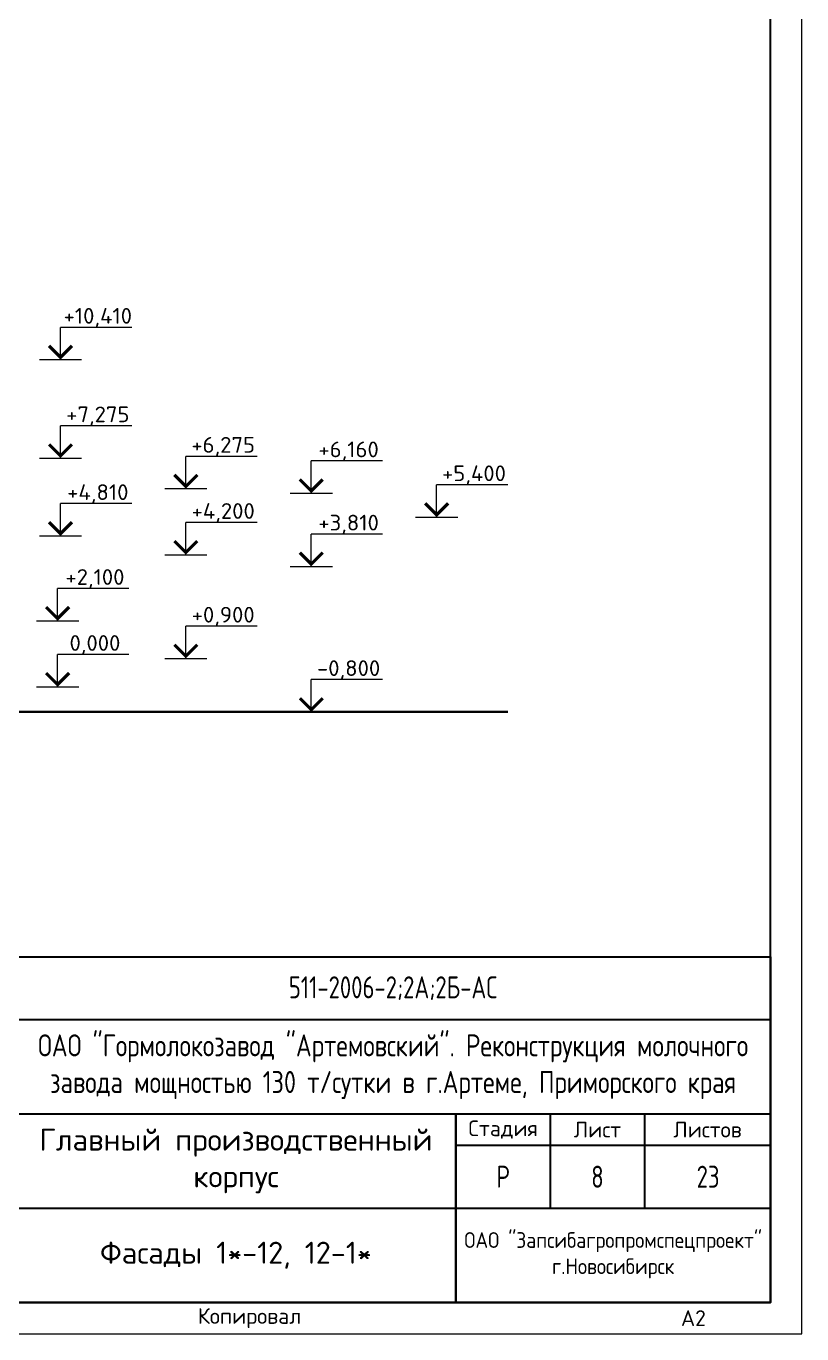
# Model space of a CAD drawing. Extents: x -965262 to 1142518, y -357520 to 71675.
# Drawn here: x -169868 to -157532, y -240088 to -219283 of the extents above; entities that cross this region are included whole.
import ezdxf

# ---------------------------------------------------------------- set-up
doc = ezdxf.new("R2010")
doc.units = 0
doc.header["$LTSCALE"] = 10
doc.layers.get('0').update_dxf_attribs({"linetype": 'CONTINUOUS', "lineweight": 30})
doc.styles.add('GOST 2.304', font='isocpeur.ttf', dxfattribs={"width": 0.75, "height": 250})

# ---------------------------------------------------------------- blocks, each defined once
blk = doc.blocks.new('Фасад 12-1')
at = {"color": 1, "lineweight": 15}
for p, q in [((-123361.9, 82129.6, -3250.5), (-123361.9, 83155.8, -3250.5)), ((-124032.9, 82129.6, -3976.2), (-122690.9, 82129.6, -2524.9)), ((-123361.9, 78994.7, -2887.7), (-123361.9, 80020.8, -2887.7)), ((-124032.9, 78994.7, -3613.4), (-122690.9, 78994.7, -2162.1)), ((-119374, 78024.7, -3613.4), (-119374, 79050.8, -3613.4)), ((-115385.5, 77879.6, -3250.5), (-115385.5, 78905.8, -3250.5)), ((-120045, 78024.7, -4339), (-118703, 78024.7, -2887.7)), ((-116056.6, 77879.6, -3976.2), (-114714.5, 77879.6, -2524.9)), ((-111397.6, 77119.6, -3250.5), (-111397.6, 78145.8, -3250.5)), ((-123361.9, 76519.5, -3250.5), (-123361.9, 77545.6, -3250.5)), ((-112068.6, 77119.6, -3976.2), (-110726.6, 77119.6, -2524.9)), ((-119374, 75919.9, -3250.5), (-119374, 76946.1, -3250.5)), ((-115385.5, 75549.5, -3250.5), (-115385.5, 76575.6, -3250.5)), ((-124032.9, 76519.5, -3976.2), (-122690.9, 76519.5, -2524.9)), ((-120045, 75919.9, -3976.2), (-118703, 75919.9, -2524.9)), ((-116056.6, 75549.5, -3976.2), (-114714.5, 75549.5, -2524.9)), ((-123453, 73819.6, -3250.5), (-123453, 74845.8, -3250.5)), ((-124124.1, 73819.6, -3976.2), (-122782, 73819.6, -2524.9)), ((-119374, 72619.9, -3250.5), (-119374, 73646.1, -3250.5)), ((-123453, 71719.6, -3250.5), (-123453, 72745.8, -3250.5)), ((-120045, 72619.9, -3976.2), (-118703, 72619.9, -2524.9)), ((-124124.1, 71719.6, -3976.2), (-122782, 71719.6, -2524.9)), ((-115385.5, 70919.6, -3250.5), (-115385.5, 71945.8, -3250.5))]:
    blk.add_line(p, q, dxfattribs=at)
at = {"color": 1, "lineweight": 15, "ltscale": 0.3}
for p, q in [((-121097.1, 83155.8, -3250.5), (-123361.9, 83155.8, -3250.5)), ((-121097.1, 80020.8, -2887.7), (-123361.9, 80020.8, -2887.7)), ((-117109.2, 79050.8, -3613.4), (-119374, 79050.8, -3613.4)), ((-113120.7, 78905.8, -3250.5), (-115385.5, 78905.8, -3250.5)), ((-109132.8, 78145.8, -3250.5), (-111397.6, 78145.8, -3250.5)), ((-121097.1, 77545.6, -3250.5), (-123361.9, 77545.6, -3250.5)), ((-117109.2, 76946.1, -3250.5), (-119374, 76946.1, -3250.5)), ((-113120.7, 76575.6, -3250.5), (-115385.5, 76575.6, -3250.5)), ((-121188.2, 74845.8, -3250.5), (-123453, 74845.8, -3250.5)), ((-117109.2, 73646.1, -3250.5), (-119374, 73646.1, -3250.5)), ((-121188.2, 72745.8, -3250.5), (-123453, 72745.8, -3250.5)), ((-113120.7, 71945.8, -3250.5), (-115385.5, 71945.8, -3250.5))]:
    blk.add_line(p, q, dxfattribs=at)
at = {"lineweight": 35, "ltscale": 15}
blk.add_line((-126255.9, 70919.6, -3250.5), (-109132.8, 70919.6, -3250.5), dxfattribs=at)
at = {"color": 1, "lineweight": 15, "const_width": 100}
for points, elevation in [([(-122997.2, 82565), (-123361.9, 82200.4), (-123726.5, 82565)], -3250.5), ([(-122997.2, 79430), (-123361.9, 79065.4), (-123726.5, 79430)], -2887.7), ([(-119009.4, 78460), (-119374, 78095.4), (-119738.7, 78460)], -3613.4), ([(-115020.9, 78315), (-115385.5, 77950.4), (-115750.2, 78315)], -3250.5), ([(-111032.9, 77555), (-111397.6, 77190.4), (-111762.2, 77555)], -3250.5), ([(-122997.2, 76954.9), (-123361.9, 76590.2), (-123726.5, 76954.9)], -3250.5), ([(-119009.4, 76355.3), (-119374, 75990.7), (-119738.7, 76355.3)], -3250.5), ([(-115020.9, 75984.9), (-115385.5, 75620.2), (-115750.2, 75984.9)], -3250.5), ([(-123088.4, 74255), (-123453, 73890.4), (-123817.7, 74255)], -3250.5), ([(-119009.4, 73055.3), (-119374, 72690.7), (-119738.7, 73055.3)], -3250.5), ([(-123088.4, 72155), (-123453, 71790.4), (-123817.7, 72155)], -3250.5), ([(-115020.9, 71355), (-115385.5, 70990.4), (-115750.2, 71355)], -3250.5)]:
    blk.add_lwpolyline(points, dxfattribs=dict(at, elevation=elevation))
at = {"color": 1, "char_height": 500, "width": 2000, "attachment_point": 5, "style": 'GOST 2.304'}
for s, insert in [('{\\W1.05;+10,410}', (-122174.7, 83463.6, -3250.5)), ('{\\W1.05;+7,275}', (-122174.7, 80328.6, -2887.7)), ('{\\W1.05;+6,275}', (-118186.9, 79358.6, -3613.4)), ('{\\W1.05;+6,160}', (-114198.4, 79213.6, -3250.5)), ('{\\W1.05;+5,400}', (-110210.5, 78453.6, -3250.5)), ('{\\W1.05;+4,810}', (-122174.7, 77853.5, -3250.5)), ('{\\W1.05;+4,200}', (-118186.9, 77253.9, -3250.5)), ('{\\W1.05;+3,810}', (-114198.4, 76883.5, -3250.5)), ('{\\W1.05;+2,100}', (-122265.9, 75153.6, -3250.5)), ('{\\W1.05;+0,900}', (-118186.9, 73953.9, -3250.5)), ('{\\W1.05;0,000}', (-122265.9, 73053.6, -3250.5)), ('{\\W1.05;-0,800}', (-114198.4, 72253.6, -3250.5))]:
    blk.add_mtext(s, dxfattribs=dict(at, insert=insert))

msp = doc.modelspace()

# ---------------------------------------------------------------- linework, layer by layer
for p, q in [((-176532.4, -234087.8, -3259.8), (-158032.4, -234087.8, -3259.8)), ((-170032.4, -235087.8, -3259.8), (-158032.4, -235087.8, -3259.8)), ((-176532.4, -236587.8, -3259.8), (-158032.4, -236587.8, -3259.8)), ((-163032.4, -239587.8, -3259.8), (-163032.4, -236587.8, -3259.8)), ((-163032.4, -236587.8, -3259.8), (-163032.4, -239587.8, -3259.8)), ((-161532.4, -236587.8, -3259.8), (-161532.4, -238087.8, -3259.8)), ((-160032.4, -236587.8, -3259.8), (-160032.4, -238087.8, -3259.8)), ((-163032.4, -237087.8, -3259.8), (-158032.4, -237087.8, -3259.8)), ((-170032.4, -238087.8, -3259.8), (-158032.4, -238087.8, -3259.8))]:
    msp.add_line(p, q)
at = {"ltscale": 100}
for p, q in [((-158032.4, -239587.8, -3259.8), (-158032.4, -234087.8, -3259.8)), ((-176532.4, -239587.8, -3259.8), (-158032.4, -239587.8, -3259.8))]:
    msp.add_line(p, q, dxfattribs=at)
at = {"lineweight": 15, "elevation": -3259.8}
msp.add_lwpolyline([(-216932.4, -240087.8), (-157532.4, -240087.8), (-157532.4, -198087.8), (-216932.4, -198087.8)], close=True, dxfattribs=at)
at = {"elevation": -3259.8}
for points in [[(-214932.4, -239587.8), (-158032.4, -239587.8), (-158032.4, -198587.8), (-214932.4, -198587.8)], [(-158032.4, -239587.8), (-176532.4, -239587.8), (-176532.4, -234087.8), (-158032.4, -234087.8)]]:
    msp.add_lwpolyline(points, close=True, dxfattribs=at)

# ---------------------------------------------------------------- block references
at = {"lineweight": 15, "xscale": 0.5, "yscale": 0.5, "zscale": 0.5}
msp.add_blockref('Фасад 12-1', (-107640.8, -265652.3, -1634.5), dxfattribs=at)

# ---------------------------------------------------------------- texts
at = {"color": 0, "insert": (-164032.4, -234587.8, -3259.8), "char_height": 350, "attachment_point": 5, "style": 'GOST 2.304'}
msp.add_mtext_dynamic_manual_height_columns('511-2006-2;2А;2Б-АС', width=12000, gutter_width=1500, heights=[0], dxfattribs=at)
at = {"ltscale": 10, "attachment_point": 5, "style": 'GOST 2.304'}
for s, insert, char_height, width in [('{\\W0.8;ОАО "Гормолокозавод "Артемовский". Реконструкция молочного завода мощностью 130 т/сутки в г.Артеме, Приморского края\\W1; }', (-164032.4, -235837.8, -3259.8), 350, 12000), ('{\\W1;Главный производственный корпус}', (-166532.4, -237337.8, -3259.8), 350, 7000), ('{\\W0.9;ОАО "Запсибагропромспецпроект"\\Pг.Новосибирск}', (-160532.4, -238837.8, -3259.8), 250, 5000), ('{\\W1;Фасады 1*-12, 12-1*}', (-166532.4, -238837.8, -3259.8), 350, 7000)]:
    msp.add_mtext(s, dxfattribs=dict(at, insert=insert, char_height=char_height, width=width))
at = {"style": 'GOST 2.304'}
for s, width, insert, char_height, attachment_point in [('{\\W1;Стадия}', 1500, (-162282.4, -236837.8, -3259.8), 250, 5), ('{\\W1;Лист}', 1500, (-160782.4, -236837.8, -3259.8), 250, 5), ('{\\W1;Листов}', 2000, (-159032.4, -236837.8, -3259.8), 250, 5), ('Р', 1500, (-162282.4, -237587.8, -3259.8), 350, 5), ('{\\W1; Копировал}', 4252.258, (-167297.5, -239837.8, -3259.8), 250, 4), ('{\\W1;A2}', 2000, (-159454.6, -239837.8, -3259.8), 250, 4)]:
    msp.add_mtext_dynamic_manual_height_columns(s, width=width, gutter_width=1500, heights=[0], dxfattribs=dict(at, insert=insert, char_height=char_height, attachment_point=attachment_point))
at = {"color": 1, "char_height": 350, "attachment_point": 5, "style": 'GOST 2.304'}
for s, insert in [('{\\C256;8}', (-160782.4, -237587.8, -3259.8)), ('{\\C256;23}', (-159023.4, -237587.8, -3259.8))]:
    msp.add_mtext_dynamic_manual_height_columns(s, width=1500, gutter_width=1500, heights=[0], dxfattribs=dict(at, insert=insert))

doc.saveas('drawing.dxf')
